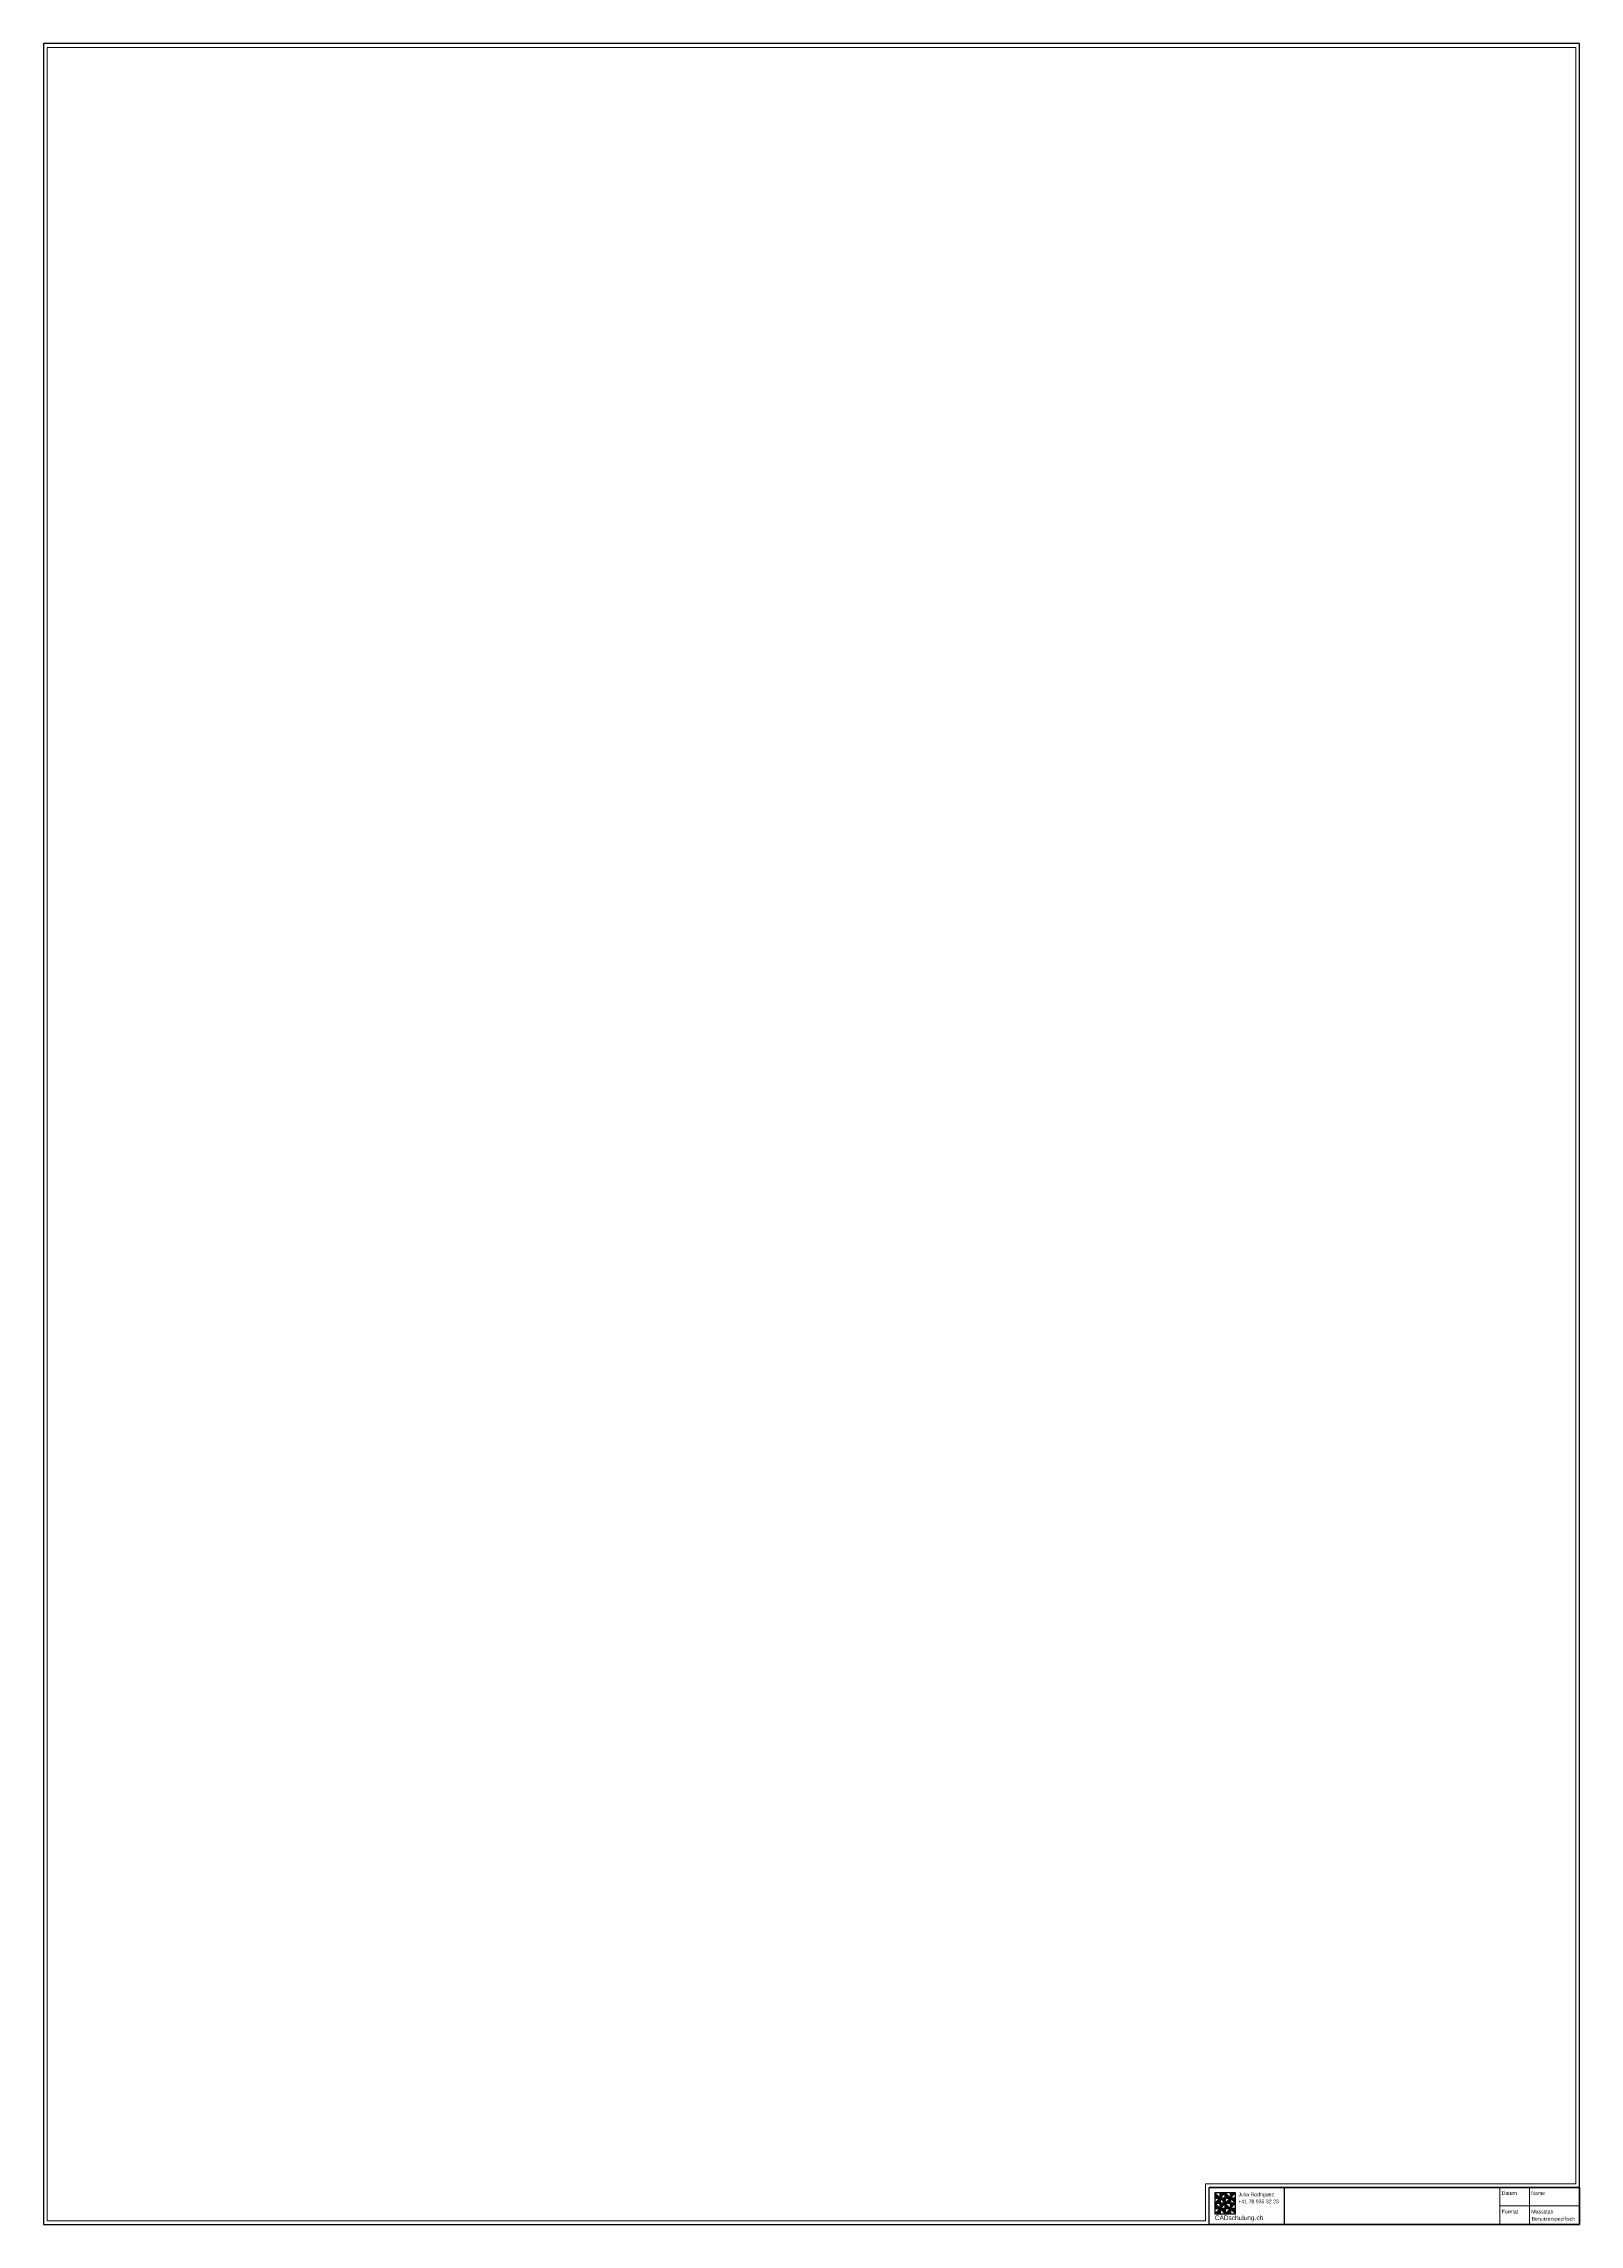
# Paper-space layout 'A0 hoch' of a CAD drawing. Header units: millimetres. Extents: x 5 to 835, y 5 to 1183.
import ezdxf
from ezdxf.enums import TextEntityAlignment as Align

# ---------------------------------------------------------------- set-up
doc = ezdxf.new("R2010")
doc.units = ezdxf.units.MM
doc.header["$LTSCALE"] = 3
doc.layers.get('0').update_dxf_attribs({"lineweight": 25})
doc.layers.add('Zeichnung Modellansichtsfenster', color=30, linetype='Continuous', lineweight=18, plot=False)
doc.layers.add('Zeichnung Plankopf und Rahmen', color=250, linetype='Continuous', lineweight=25)
doc.styles.add('ARIAL', font='arial.ttf', dxfattribs={"height": 2})

# ---------------------------------------------------------------- blocks, each defined once
blk = doc.blocks.new('Plankopf')
at = {"true_color": 0xd12352}
h = blk.add_hatch(color=232, dxfattribs=at)
h.dxf.hatch_style = 1
h.paths.add_polyline_path([(8.6, 17), (5.8, 17), (5.8, 14.2)])
h.paths.add_polyline_path([(3, 17), (3, 14.2), (5.8, 14.2)])
h.paths.add_polyline_path([(5.8, 14.2), (3, 11.4), (5.8, 11.4)])
h.paths.add_polyline_path([(8.6, 14.2), (5.8, 14.2), (8.6, 11.4)])
h.paths.add_polyline_path([(8.6, 17), (8.6, 14.2), (11.4, 14.2)])
h.paths.add_polyline_path([(14.2, 17), (11.4, 17), (11.4, 14.2)])
h.paths.add_polyline_path([(14.2, 14.2), (11.4, 14.2), (14.2, 11.4)])
h.paths.add_polyline_path([(11.4, 14.2), (8.6, 11.4), (11.4, 11.4)])
h.paths.add_polyline_path([(14.2, 11.4), (11.4, 11.4), (11.4, 8.6)])
h.paths.add_polyline_path([(14.2, 8.6), (11.4, 8.6), (14.2, 5.8)])
h.paths.add_polyline_path([(11.4, 8.6), (8.6, 5.8), (11.4, 5.8)])
h.paths.add_polyline_path([(8.6, 11.4), (8.6, 8.6), (11.4, 8.6)])
h.paths.add_polyline_path([(8.6, 11.4), (5.8, 11.4), (5.8, 8.6)])
h.paths.add_polyline_path([(3, 11.4), (3, 8.6), (5.8, 8.6)])
h.paths.add_polyline_path([(5.8, 8.6), (3, 5.8), (5.8, 5.8)])
h.paths.add_polyline_path([(8.6, 8.6), (5.8, 8.6), (8.6, 5.8)])
for p, q in [((200, 20), (0, 20)), ((40.4, 20), (40.4, 0))]:
    blk.add_line(p, q)
at = {"lineweight": 18}
for p, q in [((157, 20), (157, 0)), ((173, 20), (173, 0)), ((157, 10), (200, 10))]:
    blk.add_line(p, q, dxfattribs=at)
blk.add_lwpolyline([(0, 20), (200, 20), (200, 0), (0, 0)], close=True)
at = {"color": 7, "true_color": 0xffffff}
for points in [[(3, 14.2), (5.8, 14.2), (5.8, 17), (3, 17), (3, 14.2)], [(3, 5.8), (14.2, 17)], [(3, 17), (14.2, 5.8)], [(8.6, 17), (3, 11.4)], [(3, 11.4), (5.8, 11.4), (5.8, 14.2), (3, 14.2), (3, 11.4)], [(5.8, 14.2), (8.6, 14.2), (8.6, 17), (5.8, 17), (5.8, 14.2)], [(5.8, 11.4), (8.6, 11.4), (8.6, 14.2), (5.8, 14.2), (5.8, 11.4)], [(8.6, 14.2), (11.4, 14.2), (11.4, 17), (8.6, 17), (8.6, 14.2)], [(8.6, 17), (14.2, 11.4)], [(8.6, 11.4), (11.4, 11.4), (11.4, 14.2), (8.6, 14.2), (8.6, 11.4)], [(11.4, 14.2), (14.2, 14.2), (14.2, 17), (11.4, 17), (11.4, 14.2)], [(11.4, 11.4), (14.2, 11.4), (14.2, 14.2), (11.4, 14.2), (11.4, 11.4)], [(3, 8.6), (5.8, 8.6), (5.8, 11.4), (3, 11.4), (3, 8.6)], [(3, 11.4), (8.6, 5.8)], [(3, 11.4), (14.2, 11.4), (8.6, 5.8)], [(3, 5.8), (5.8, 5.8), (5.8, 8.6), (3, 8.6), (3, 5.8)], [(5.8, 8.6), (8.6, 8.6), (8.6, 11.4), (5.8, 11.4), (5.8, 8.6)], [(5.8, 5.8), (8.6, 5.8), (8.6, 8.6), (5.8, 8.6), (5.8, 5.8)], [(8.6, 8.6), (11.4, 8.6), (11.4, 11.4), (8.6, 11.4), (8.6, 8.6)], [(8.6, 5.8), (11.4, 5.8), (11.4, 8.6), (8.6, 8.6), (8.6, 5.8)], [(11.4, 8.6), (14.2, 8.6), (14.2, 11.4), (11.4, 11.4), (11.4, 8.6)], [(11.4, 5.8), (14.2, 5.8), (14.2, 8.6), (11.4, 8.6), (11.4, 5.8)]]:
    blk.add_lwpolyline(points, dxfattribs=at)
at = {"style": 'ARIAL'}
for s, p in [('Julia Rodriguez', (15.7, 15.2)), ('+41 78 935 32 23', (15.7, 11.4)), ('Datum', (158, 15.9)), ('Name', (174, 15.9)), ('Format', (158, 5.9)), ('Massstab', (174, 5.9))]:
    blk.add_text(s, height=2, dxfattribs=at).set_placement(p)
for tag, p, height in [('TITELZEILE1', (43.8, 13.4), 3.5), ('DATUM', (158, 11.9), 2), ('NAME', (174, 11.9), 2), ('TITELZEILE2', (43.8, 7.9), 3.5), ('TITELZEILE3', (43.8, 2.4), 3.5), ('FORMAT', (158, 1.9), 2), ('MASSSTAB', (174, 1.9), 2)]:
    blk.add_attdef(tag, p, '', height=height, dxfattribs=at)
at = {"layer": 'Zeichnung Plankopf und Rahmen', "style": 'ARIAL'}
for s, p in [('CAD', (3, 3.6)), ('.ch', (24.5, 3.6))]:
    blk.add_text(s, height=2.5, dxfattribs=at).set_placement(p, align=Align.MIDDLE_LEFT)
at = {"layer": 'Zeichnung Plankopf und Rahmen', "color": 112, "style": 'ARIAL'}
blk.add_text('schulung', height=2.5, dxfattribs=at).set_placement((10.4, 3.6), align=Align.MIDDLE_LEFT)

psp = doc.layouts.new('A0 hoch')

# ---------------------------------------------------------------- linework, layer by layer
at = {"layer": 'Zeichnung Modellansichtsfenster'}
psp.add_lwpolyline([(7, 7), (633, 7), (633, 27), (833, 27), (833, 1181), (7, 1181)], close=True, dxfattribs=at)
at = {"layer": 'Zeichnung Plankopf und Rahmen'}
psp.add_lwpolyline([(835, 1183), (5, 1183), (5, 5), (835, 5)], close=True, dxfattribs=at)

# ---------------------------------------------------------------- block references
psp.add_blockref('Plankopf', (635, 5))

# ---------------------------------------------------------------- texts
at = {"insert": (809.2, 9), "char_height": 2, "attachment_point": 1, "style": 'ARIAL'}
psp.add_mtext('Benutzerspezifisch', dxfattribs=at)

# ---------------------------------------------------------------- viewports
at = {"layer": 'Zeichnung Modellansichtsfenster'}
vp = psp.add_viewport(center=(420, 594), size=(826, 1174), view_center_point=(586.15, 117.19), view_height=193.819, dxfattribs=at)
vp.dxf.flags = 0x10000  # cut along an outline
vp.dxf.clipping_boundary_handle = psp.add_lwpolyline([(7, 7), (633, 7), (633, 27), (833, 27), (833, 1181), (7, 1181)], format="xyb", close=True, dxfattribs={"invisible": 1}).dxf.handle

doc.saveas('drawing.dxf')
